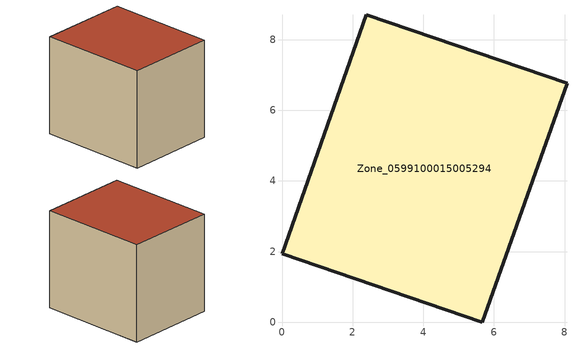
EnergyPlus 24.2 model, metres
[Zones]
Zone_0599100015005294
 floor ground (C_G): 2.39,8.71 8.07,6.77 5.66,0 0,1.93 z0.86
 wall outside (C_F): 8.07,6.77 2.39,8.71 0,1.93 5.66,0 8.07,6.77 z0.86:7.26
 roof outside (C_R): 0,1.93 5.66,0 8.07,6.77 2.39,8.71 z7.26
[BUILDING]
Pand.0599100015005294: North Axis=0; Terrain=City; Loads Convergence Tolerance Value=0.04; Temperature Convergence Tolerance Value=0.4; Solar Distribution=FullExterior; Maximum Number of Warmup Days=25; Minimum Number of Warmup Days=1
[Site:Location]
Rotterdam.The.Hague.AP_ZH_NLD Design_Conditions: Latitude=51.96; Longitude=4.45; Time Zone=1; Elevation=-4.5
[SITE:GROUNDTEMPERATURE:BUILDINGSURFACE]
18, 18, 18, 18, 18, 18, 18, 18, 18, 18, 18, 18
[MATERIAL] Thermal Absorptance=0.9; Solar Absorptance=0.7; Visible Absorptance=0.7
Name | Roughness | Thickness | Conductivity | Density | Specific Heat
G.TI.1946-1964 | MediumSmooth | 0.15 | 1 | 540 | 1210
F.TI.1946-1964 | Rough | 0.3 | 0.857143 | 1920 | 840
R.TI.1946-1964 | MediumRough | 0.2 | 0.277778 | 1500 | 1000
[CONSTRUCTION]
C_G: G.TI.1946-1964
C_F: F.TI.1946-1964
C_R: R.TI.1946-1964
[ZONE]
Zone_0599100015005294: Type=1; Multiplier=1; Ceiling Height=Autocalculate; Volume=Autocalculate; Floor Area=autocalculate; Part of Total Floor Area=Yes
[ZONEINFILTRATION:DESIGNFLOWRATE]
Infil_Zone_0599100015005294: Zone or ZoneList or Space or SpaceList=Zone_0599100015005294; Schedule=AlwaysOn; Design Flow Rate Calculation Method=Flow/Area; Flow Rate per Floor Area=0.003; Constant Term Coefficient=1; Temperature Term Coefficient=0; Velocity Term Coefficient=0; Velocity Squared Term Coefficient=0
[HVACTEMPLATE:ZONE:IDEALLOADSAIRSYSTEM]
Zone_0599100015005294: Maximum Heating Supply Air Temperature=50; Minimum Cooling Supply Air Temperature=13; Maximum Heating Supply Air Humidity Ratio=0.0156; Minimum Cooling Supply Air Humidity Ratio=0.0077; Heating Limit=NoLimit; Cooling Limit=NoLimit; Dehumidification Control Type=ConstantSensibleHeatRatio; Cooling Sensible Heat Ratio=0.7; Dehumidification Setpoint=60; Humidification Control Type=None; Humidification Setpoint=30; Outdoor Air Method=None; Outdoor Air Flow Rate per Person=0.00944; Outdoor Air Flow Rate per Zone Floor Area=0; Outdoor Air Flow Rate per Zone=0; Demand Controlled Ventilation Type=None; Outdoor Air Economizer Type=NoEconomizer; Heat Recovery Type=None; Sensible Heat Recovery Effectiveness=0.7; Latent Heat Recovery Effectiveness=0.65
[ZONECONTROL:THERMOSTAT]
ThermostatControl_Zone_0599100015005294: Zone or ZoneList=Zone_0599100015005294; Control Type Schedule=DualSetpointControlType; Control 1=Thermostat_Zone_0599100015005294; Temperature Difference Between Cutout And Setpoint=0
[THERMOSTATSETPOINT:DUALSETPOINT]
Thermostat_Zone_0599100015005294: Heating Setpoint Temperature Schedule=HeatingSetpoint_Zone_0599100015005294; Cooling Setpoint Temperature Schedule=CoolingSetpoint_Zone_0599100015005294
[SCHEDULE:COMPACT]
HeatingSetpoint_Zone_0599100015005294: Through: 12/31, For: AllDays, Until: 24:00, 21
CoolingSetpoint_Zone_0599100015005294: Through: 12/31, For: AllDays, Until: 24:00, 24
DualSetpointControlType: Through: 12/31, For: AllDays, Until: 24:00, 4
AlwaysOn: Through: 12/31, For: AllDays, Until: 24:00, 1
